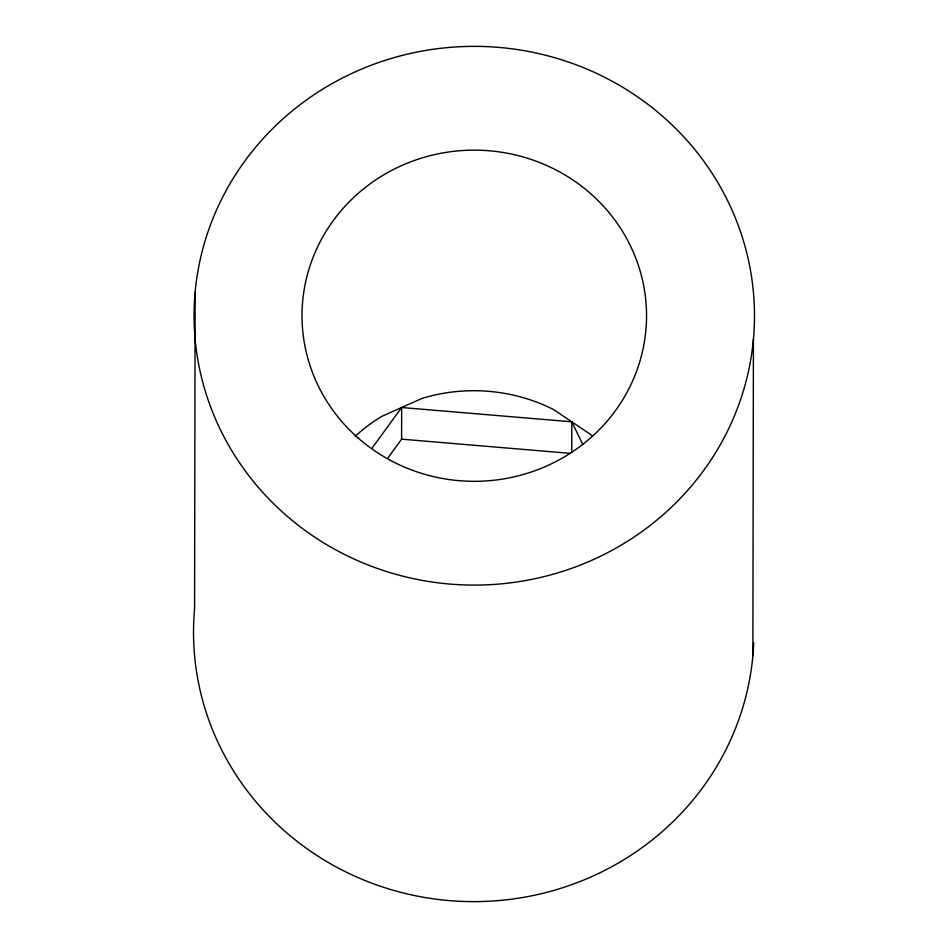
<?xml version="1.0" encoding="UTF-8"?>
<svg xmlns="http://www.w3.org/2000/svg" width="948" height="948" viewBox="0 0 948 948"><rect width="100%" height="100%" fill="white"/><g stroke="black" fill="none" stroke-linecap="round" stroke-linejoin="round"><path stroke-width="1.42" d="M195.134 292.233L194.577 608.782A280.205 269.351 0.1 0 0 456.142 901.098A280.205 269.351 0.1 0 0 753.731 642.649M387.744 458.204L401.608 439.161L401.668 407.51L571.81 421.824L582.759 444.411M571.751 452.042L571.81 421.824M752.866 655.767L753.423 339.218A280.205 269.351 0.1 0 0 355.832 71.598A280.205 269.351 0.1 0 0 313.575 536.367A280.205 269.351 0.1 0 0 753.423 339.218M372.197 447.966L401.668 407.51M401.608 439.161L570.281 453.357M355.239 436.21A172.263 165.592 0.1 0 1 381.286 416.634L422.05 398.373A172.263 165.592 0.1 0 1 553.383 409.429L590.225 434.22A172.263 165.592 0.1 0 1 592.405 436.175M357.906 437.81A172.263 165.592 0.1 0 0 642.46 351.578A172.263 165.592 0.1 0 0 422.464 157.806A172.263 165.592 0.1 0 0 357.906 437.81"/></g></svg>
